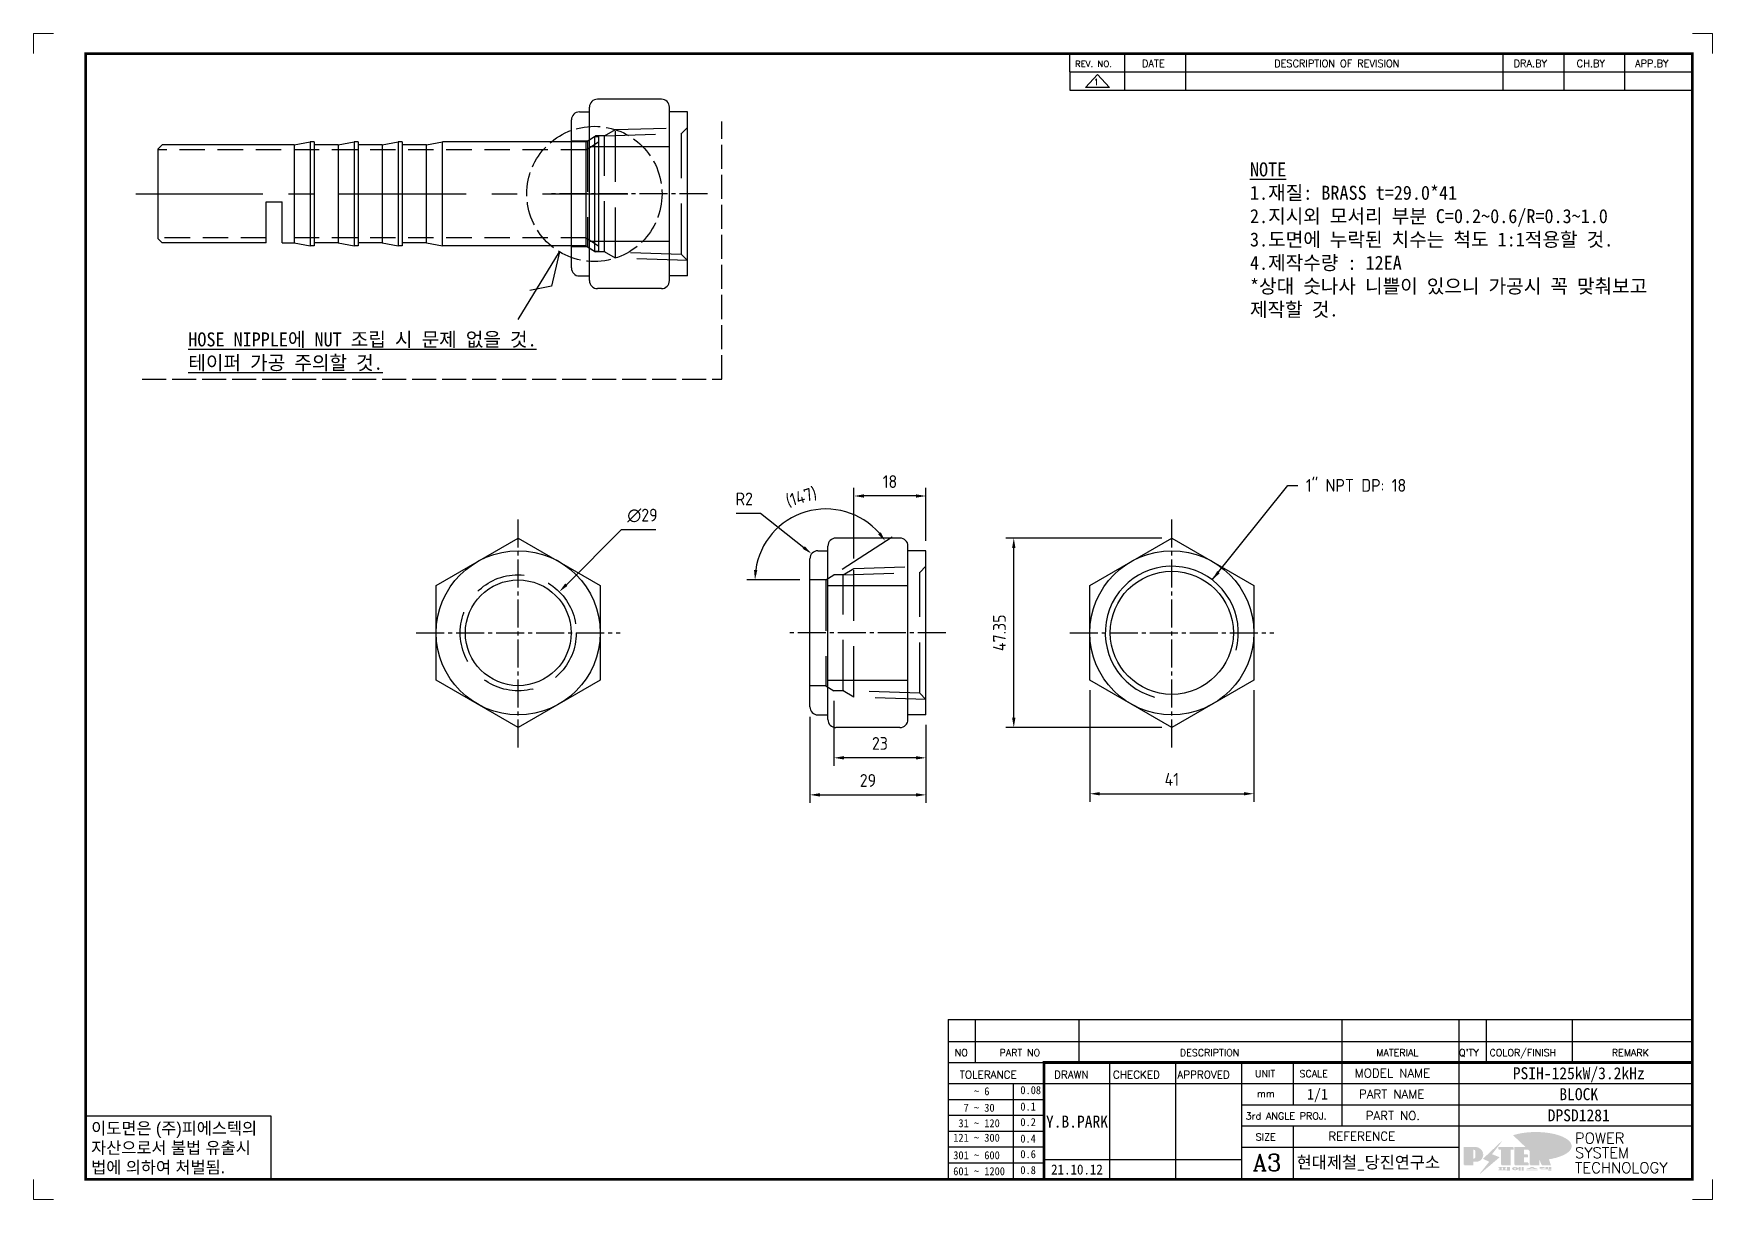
# Model space of a CAD drawing. Header units: millimetres. Extents: x 6089 to 10633, y -545 to 822.
# Drawn here: x 7434.3 to 7853.8, y -545.3 to -254 of the extents above; entities that cross this region are included whole.
import ezdxf
from ezdxf.enums import TextEntityAlignment as Align

# ---------------------------------------------------------------- set-up
doc = ezdxf.new("R2010")
doc.units = ezdxf.units.MM
for name, pattern in [('AM_ISO02W050', [7.5, 6, -1.5]), ('CENTER', [50.8, 31.75, -6.35, 6.35, -6.35]), ('CENTER1', [10, 7, -1, 1, -1]), ('HIDDEN', [9.525, 6.35, -3.175]), ('HIDDENX2', [19.05, 12.7, -6.35])]:
    doc.linetypes.add(name, pattern=pattern)
for name, color, linetype in [('FORMAT-1', 7, 'Continuous'), ('line', 3, 'Continuous'), ('THIN', 3, 'Continuous')]:
    doc.layers.add(name, color=color, linetype=linetype)
doc.styles.add('h1', font='')
doc.styles.add('HAN', font='')
doc.styles.add('RC', font='ROMANC.SHX')
doc.styles.add('ROMANT', font='romant')
doc.styles.add('RT', font='ROMANT.SHX', dxfattribs={"oblique": 15})
doc.styles.get("Standard").update_dxf_attribs({"font": 'ISOCP.SHX', "bigfont": 'WHGTXT.SHX'})
doc.styles.get('h1').set_extended_font_data('New Gulim')
doc.styles.get('HAN').set_extended_font_data('GulimChe')
doc.dimstyles.new('PS-1', dxfattribs={"dimtxt": 3.2, "dimasz": 2.5, "dimexe": 2, "dimexo": 2.5, "dimgap": 2, "dimtad": 1, "dimtoh": 1, "dimrnd": 0.05, "dimzin": 12, "dimdsep": 46, "dimtxsty": 'Standard', "dimcen": 0, "dimclrt": 2, "dimazin": 3, "dimtfac": 1, "dimtofl": 0, "dimtmove": 0, "dimatfit": 3, "dimfxl": 0, "dimtolj": 1, "dimtzin": 0, "dimarcsym": 0})

# ---------------------------------------------------------------- blocks, each defined once
blk = doc.blocks.new('re3')
at = {"color": 180}
for p, q in [((0, 0), (0, -4.55)), ((6.87, -0.64), (3.86, -3.91)), ((9.88, -3.91), (3.86, -3.91)), ((6.87, -0.64), (9.88, -3.91)), ((13.74, -4.55), (13.74, 0)), ((28.97, -4.55), (28.97, 0)), ((108.25, -4.55), (108.25, 0)), ((123.49, -4.55), (123.49, 0)), ((138.64, -4.55), (138.64, 0)), ((0, -4.55), (155.53, -4.55))]:
    blk.add_line(p, q, dxfattribs=at)
at = {"color": 2, "style": 'RC', "oblique": 15}
blk.add_attdef('REV.NO', text='', height=1.56, dxfattribs=at).set_placement((6.59, -2.56), align=Align.MIDDLE_CENTER)
blk.add_attdef('-1', text='', height=1.56, dxfattribs=at).set_placement((9.37, -1.66), align=Align.MIDDLE_LEFT)
at = {"color": 2, "style": 'HAN'}
for tag, p in [('REV.-DATE', (21.36, -2.28)), ('DRA.BY', (115.87, -2.28)), ('CH.BY', (131.07, -2.28)), ('APP.BY', (147.09, -2.28))]:
    blk.add_attdef(tag, text='', height=2.5, dxfattribs=at).set_placement(p, align=Align.MIDDLE_CENTER)
blk.add_attdef('DESCRIPTION-OF-REVISION', text='', height=2.5, dxfattribs=at).set_placement((31.61, -2.28), align=Align.MIDDLE_LEFT)
blk = doc.blocks.new('no3')
at = {"color": 180}
for p, q in [((0, 5.5), (0, 0)), ((0, 5.5), (186, 5.5)), ((6.79, 5.5), (6.79, 0)), ((32.74, 0.11), (32.74, 5.5)), ((98.4, 5.5), (98.4, 0)), ((127.61, 5.5), (127.61, 0)), ((134.43, 5.5), (134.43, 0)), ((155.98, 5.5), (155.98, 0))]:
    blk.add_line(p, q, dxfattribs=at)
at = {"color": 2, "style": 'HAN'}
for tag, p in [('PART-NO', (19.76, 2.75)), ('MATERIAL', (111.38, 2.75)), ("Q'TY", (131.02, 2.75)), ('COLOR/FINISH', (145.2, 2.75)), ('REMARK', (170.76, 2.75))]:
    blk.add_attdef(tag, text='', height=2.9, dxfattribs=at).set_placement(p, align=Align.MIDDLE_CENTER)
blk.add_attdef('DESCRIPTION', text='', height=2.9, dxfattribs=at).set_placement((34.51, 2.75), align=Align.MIDDLE_LEFT)
at = {"color": 2, "style": 'RT', "oblique": 15}
blk.add_attdef('NO', text='', height=1.74, dxfattribs=at).set_placement((3.38, 2.51), align=Align.MIDDLE_CENTER)
blk = doc.blocks.new('t3')
for p, q in [((0, 15.88), (46.25, 15.88)), ((0, 15.88), (0, 0)), ((46.25, 15.88), (46.25, 0)), ((0, 0), (46.25, 0))]:
    blk.add_line(p, q)
at = {"color": 1, "style": 'h1'}
for s, p in [('이도면은 (주)피에스텍의', (1.4, 11.29)), ('자산으로서 불법 유출시', (1.4, 6.41)), ('법에 의하여 처벌됨.', (1.4, 1.52))]:
    blk.add_text(s, height=3, dxfattribs=at).set_placement(p)
blk = doc.blocks.new('new LOGO')
at = {"layer": 'line'}
h = blk.add_hatch(color=1, dxfattribs=at)
h.paths.add_polyline_path([(41.5, 16.4), (54.3, 16.4, 1), (54.3, 82.9), (0, 82.9), (0, -0.1), (41.5, -0.1)])
h.paths.add_polyline_path([(41.5, 27.9), (41.5, 71.9), (43.6, 71.9, -0.414214), (54.6, 60.9), (54.6, 38.9, -0.414214), (43.6, 27.9)], flags=16)
h.paths.add_polyline_path([(214.7, 71.9), (227.5, 71.9), (227.5, 82.9), (159.7, 82.9), (159.7, 71.9), (172.5, 71.9), (172.5, -0.1), (214.7, -0.1)])
h.paths.add_polyline_path([(276, 37.4), (294.8, 37.4), (294.8, 49.1), (276, 49.1), (276, 71.9), (294.8, 71.9), (294.8, 82.9), (234.5, 82.9), (234.5, -0.1), (297, -0.1), (297, 10.9), (276, 10.9)])
h.paths.add_polyline_path([(347.2, 35.2), (359.7, -0.1), (400.5, -0.1), (379.6, 66.8), (399.7, 82.9), (380.6, 82.9), (347.2, 61.6), (347.2, 82.9), (305.5, 82.9), (305.5, -0.1), (347.2, -0.1)])
h = blk.add_hatch(color=250, dxfattribs=at)
h.paths.add_polyline_path([(44.5, 69.4), (46.6, 69.4, -0.129793), (52, 68, 0.221832), (43.6, 71.9), (41.5, 71.9), (41.5, 27.9), (43.6, 27.9, 0.02048), (44.5, 28)], flags=17)
h.paths.add_polyline_path([(44.5, 13.9), (57.3, 13.9, 0.72362), (77.1, 73.9, -0.679777), (54.3, 16.4), (41.5, 16.4), (41.5, -0.1), (3, -0.1), (3, -2.6), (44.5, -2.6)])
h.paths.add_polyline_path([(117.9, 14.2), (71.5, -44.4), (77.1, -39.6), (120.8, 15.6), (92, 28.9), (173.3, 106), (177.5, 111.4), (89.1, 27.6)])
h.paths.add_polyline_path([(162.7, 71.9), (162.7, 69.4), (172.5, 69.4), (172.5, 71.9)], flags=17)
h.paths.add_polyline_path([(217.7, 69.4), (230.5, 69.4), (230.5, 80.4), (227.5, 80.4), (227.5, 71.9), (214.7, 71.9), (214.7, -0.1), (175.5, -0.1), (175.5, -2.6), (217.7, -2.6)])
h.paths.add_polyline_path([(297.8, 46.6), (294.8, 46.6), (294.8, 37.4), (276, 37.4), (276, 10.9), (279, 10.9), (279, 34.9), (297.8, 34.9)])
h.paths.add_polyline_path([(300, 8.4), (297, 8.4), (297, -0.1), (237.5, -0.1), (237.5, -2.6), (300, -2.6)])
h.paths.add_polyline_path([(297.8, 80.4), (294.8, 80.4), (294.8, 71.9), (276, 71.9), (276, 49.1), (279, 49.1), (279, 69.4), (297.8, 69.4)])
h.paths.add_polyline_path([(350.2, 80.4), (347.2, 80.4), (347.2, 61.6), (350.2, 63.5)])
h.paths.add_polyline_path([(350.2, 26.7), (347.2, 35.2), (347.2, -0.1), (308.5, -0.1), (308.5, -2.6), (350.2, -2.6)])
h.paths.add_polyline_path([(402.7, 80.4), (396.5, 80.4), (379.6, 66.8), (400.5, -0.1), (361.8, -0.1), (362.7, -2.6), (403.5, -2.6), (382.6, 64.3)])
blk.add_hatch(color=5, dxfattribs=at).paths.add_polyline_path([(166.3, 35), (131, 49), (180.4, 112.7), (92, 28.9), (120.8, 15.6), (74.4, -43)])
h = blk.add_hatch(color=253, dxfattribs=at)
edge = h.paths.add_edge_path()
edge.add_ellipse((333.9, 86.4), major_axis=(-165.9, 0), ratio=0.39426, start_angle=111.51268, end_angle=334.46902)
edge.add_ellipse((314.1, 81.2), major_axis=(-153.7, 0), ratio=0.40699, start_angle=121.30662, end_angle=327.74369, ccw=False)
edge.add_line((394, 27.8), (394.7, 25.6))
h = blk.add_hatch(color=250, dxfattribs=at)
edge = h.paths.add_edge_path()
edge.add_ellipse((237.8, -17.6), major_axis=(-14.3, 0), ratio=0.526336, start_angle=192.2456, end_angle=269.07481)
edge.add_line((238.1, -10.1), (237.6, -10.1))
edge.add_ellipse((237.8, -17.6), major_axis=(-14.3, 0), ratio=0.526336, start_angle=270.92519, end_angle=449.07481)
edge.add_line((237.6, -25.1), (238.1, -25.1))
edge.add_ellipse((237.8, -17.6), major_axis=(-14.3, 0), ratio=0.526336, start_angle=450.92519, end_angle=527.7544)
edge.add_line((251.7, -19.2), (254.1, -19.2))
edge.add_line((254.1, -19.2), (254.1, -27.1))
edge.add_line((254.1, -27.1), (263.1, -27.1))
edge.add_line((263.1, -27.1), (263.1, -10.1))
edge.add_line((263.1, -10.1), (254.1, -10.1))
edge.add_line((254.1, -10.1), (254.1, -16))
edge.add_line((254.1, -16), (251.7, -16))
h.paths.add_polyline_path([(241, -16.4), (241, -18.7, -1), (234.4, -18.7), (234.4, -16.4, -1)], flags=16)
h.paths.add_polyline_path([(278.2, -10.1), (268.1, -10.1), (268.1, -27.1), (278.2, -27.1)])
h.paths.add_polyline_path([(310.3, -10.1), (310.3, -11.1, -0.157169), (289.3, -17.5), (294, -19.9, 0.128407), (316.3, -15.9, 0.128407), (338.6, -19.9), (343.3, -17.5, -0.157169), (322.2, -11.1), (322.2, -10.1)])
h.paths.add_polyline_path([(342.1, -25.1), (342.1, -22.3), (290.4, -22.3), (290.4, -25.1)])
h.paths.add_polyline_path([(352, -10.1), (352, -16.2, 0.414214), (354, -18.2), (378.7, -18.2), (378.7, -19.6), (390.2, -19.6), (390.2, -10.1), (378.7, -10.1), (378.7, -13.6), (374.7, -13.6), (374.7, -15.1), (378.7, -15.1), (378.7, -16.2), (364.7, -16.2), (364.7, -15.1), (371.2, -15.1), (371.2, -13.6), (364.7, -13.6), (364.7, -12.6), (374.7, -12.6), (374.7, -10.1)])
h.paths.add_polyline_path([(393.8, -10.1), (393.8, -19.6), (405, -19.6), (405, -10.1)])
h.paths.add_polyline_path([(405, -27.1), (405, -20.9), (356.8, -20.9), (356.8, -23), (391.8, -23), (391.8, -27.1)])
h.paths.add_polyline_path([(200.4, -10.1), (200.4, -22.3), (193.2, -22.3), (193.2, -12.6), (196.6, -12.6), (196.6, -10.1), (161, -10.1), (161, -12.6), (164.5, -12.6), (164.5, -22.3), (161, -22.3), (161, -25.1), (200.4, -25.1), (200.4, -27.1), (213.9, -27.1), (213.9, -10.1)])
h.paths.add_polyline_path([(182, -12.6), (175.6, -12.6), (175.6, -22.3), (182, -22.3)], flags=17)
blk = doc.blocks.new('format-3')
at = {"color": 3, "lineweight": 9}
for p, q in [((0, 286.3), (0, 291.3)), ((5, 291.3), (0, 291.3)), ((414.5, 291.3), (419.5, 291.3)), ((419.5, 286.3), (419.5, 291.3)), ((0, 5), (0, 0)), ((419.5, 5), (419.5, 0)), ((5, 0), (0, 0)), ((414.5, 0), (419.5, 0))]:
    blk.add_line(p, q, dxfattribs=at)
at = {"color": 180}
for p, q in [((258.97, 281.75), (258.97, 286.3)), ((272.71, 281.75), (272.71, 286.3)), ((287.94, 281.75), (287.94, 286.3)), ((367.22, 281.75), (367.22, 286.3)), ((382.45, 281.75), (382.45, 286.3)), ((397.61, 281.75), (397.61, 286.3)), ((258.97, 281.75), (414.5, 281.75)), ((228.5, 39.49), (228.5, 5)), ((228.5, 39.49), (414.5, 39.49)), ((235.29, 39.49), (235.29, 34.21)), ((261.24, 34.21), (261.24, 39.49)), ((326.9, 39.49), (326.9, 34.21)), ((356.11, 39.49), (356.11, 34.21)), ((362.93, 39.49), (362.93, 34.21)), ((384.48, 39.49), (384.48, 34.21)), ((228.5, 34.21), (252.48, 34.21)), ((268.96, 5), (268.96, 34.21)), ((285.45, 5), (285.45, 34.21)), ((301.94, 5), (301.94, 34.21)), ((314.72, 34.21), (314.72, 23.65)), ((326.9, 34.21), (326.9, 18.37)), ((356.11, 34.21), (356.11, 5)), ((228.5, 28.93), (252.48, 28.93)), ((244.89, 5.23), (244.89, 28.93)), ((252.48, 28.93), (414.5, 28.93)), ((228.5, 24.98), (252.48, 24.98)), ((228.5, 21.03), (252.48, 21.03)), ((301.94, 23.65), (414.5, 23.65)), ((228.5, 17.08), (252.48, 17.08)), ((301.94, 18.37), (414.5, 18.37)), ((314.72, 18.37), (314.72, 5)), ((228.5, 13.13), (252.48, 13.13)), ((301.94, 13.09), (356.11, 13.09)), ((228.5, 9.18), (252.48, 9.18)), ((252.48, 9.95), (301.94, 9.95))]:
    blk.add_line(p, q, dxfattribs=at)
at = {"const_width": 0.7}
blk.add_lwpolyline([(252.48, 5), (252.48, 34.21), (414.5, 34.21)], dxfattribs=at)
at = {"layer": 'FORMAT-1', "const_width": 0.7}
blk.add_lwpolyline([(13, 5), (13, 286.3), (414.5, 286.3), (414.5, 5)], close=True, dxfattribs=at)
blk.add_blockref('t3', (13, 5))
at = {"xscale": 0.05400000000000027, "yscale": 0.05400000000000027, "zscale": 0.05400000000000027}
blk.add_blockref('new LOGO', (357.35, 8.65), dxfattribs=at)
at = {"color": 2}
for s, height, style, p in [('REV. NO.', 1.56, 'RC', (260.23, 282.95)), ('DATE', 1.788, 'RC', (276.95, 282.94)), ('DESCRIPTION OF REVISION', 1.7875, 'RC', (309.98, 282.94)), ('DRA.BY', 1.788, 'RC', (369.83, 282.94)), ('CH.BY', 1.788, 'RC', (385.59, 282.94)), ('APP.BY', 1.788, 'RC', (400.18, 282.94)), ('COLOR/FINISH', 1.7424, 'RC', (363.8, 35.83)), ('NO', 1.742, 'RC', (230.16, 35.83)), ('PART NO', 1.742, 'RC', (241.36, 35.83)), ('DESCRIPTION', 1.7424, 'RC', (286.43, 35.83)), ('MATERIAL', 1.742, 'RC', (335.52, 35.83)), ("Q'TY", 1.742, 'RC', (356.17, 35.83)), ('REMARK', 1.742, 'RC', (394.37, 35.83)), (' TOLERANCE', 1.9, 'RC', (230.11, 30.22)), ('DRAWN', 1.9, 'RC', (255, 30.22)), ('CHECKED', 1.9, 'RC', (269.71, 30.22)), ('APPROVED', 1.9, 'RC', (285.8, 30.22)), ('UNIT', 1.742, 'RC', (305.19, 30.55)), ('SCALE', 1.742, 'RC', (316.32, 30.55)), ('MODEL NAME', 2.178, 'RC', (330.12, 30.46)), ('    ~ 6', 2, 'HAN', (229.8, 26.03)), ('0.08', 2, 'HAN', (246.57, 26.31)), ('mm', 1.742, 'RC', (305.67, 25.56)), ('PART NAME', 2.178, 'RC', (331.17, 25.24)), ('  7 ~ 30', 2, 'HAN', (229.8, 21.91)), ('0.1', 2, 'HAN', (246.57, 22.2)), ('3rd ANGLE PROJ.', 1.7424, 'RC', (302.87, 19.97)), ('PART NO.', 2.178, 'RC', (332.84, 19.85)), (' 31 ~ 120', 2, 'HAN', (229.8, 18.04)), ('0.2', 2, 'HAN', (246.57, 18.32)), ('REFERENCE', 2.178, 'RC', (323.52, 14.69)), ('121 ~ 300', 2, 'HAN', (229.8, 14.42)), ('0.4', 2, 'HAN', (246.57, 14.2)), ('SIZE', 1.742, 'RC', (305.39, 14.71)), ('301 ~ 600', 2, 'HAN', (229.8, 10.04)), ('0.6', 2, 'HAN', (246.57, 10.32)), ('601 ~ 1200', 2, 'HAN', (229.8, 6.05)), ('0.8', 2, 'HAN', (246.57, 6.33))]:
    blk.add_text(s, height=height, dxfattribs=dict(at, style=style)).set_placement(p)
at = {"style": 'ROMANT'}
for s, p in [('POWER', (385.15, 13.96)), ('SYSTEM', (385.15, 10.31)), ('TECHNOLOGY', (385.15, 6.56))]:
    blk.add_text(s, height=2.7, dxfattribs=at).set_placement(p)
at = {"color": 2, "lineweight": 25, "style": 'RC'}
blk.add_text('A3', height=4.182, dxfattribs=at).set_placement((304.61, 7.14))
at = {"style": 'HAN'}
for tag, height, p in [('MODEL-NAME', 3, (386.1, 31.53)), ('SCALE', 2.7, (320.81, 26.29)), ('PART-NAME', 3, (386.1, 26.29)), ('CH-BY', 3, (277.21, 19.44)), ('PART-NO', 3, (386.1, 21.01)), ('DRA-BY', 3, (260.72, 19.44)), ('APP-BY', 3, (293.7, 19.44)), ('DRA-DATE', 2.5, (260.72, 7.47)), ('CH-DATE', 2.5, (277.21, 7.47)), ('APP-DATE', 2.5, (293.7, 7.47)), ('관련업체', 3, (333.52, 9.26))]:
    blk.add_attdef(tag, text='', height=height, dxfattribs=at).set_placement(p, align=Align.MIDDLE_CENTER)
blk = doc.blocks.new('*D334')
at = {"color": 0, "linetype": 'ByBlock', "lineweight": -2}
for p, q in [((7581.12, -377.98), (7567.43, -391.66)), ((7589.75, -377.98), (7581.12, -377.98))]:
    blk.add_line(p, q, dxfattribs=at)
at = {"color": 0}
blk.add_solid([(7567.14, -391.37), (7567.72, -391.96), (7565.66, -393.43)], dxfattribs=at)
at = {"layer": 'DEFPOINTS', "color": 0}
for p in [(7565.66, -393.43), (7545.15, -413.94)]:
    blk.add_point(p, dxfattribs=at)
at = {"color": 2, "insert": (7586.44, -374.38), "char_height": 3.2, "attachment_point": 5}
blk.add_mtext('\\A1;∅29', dxfattribs=at)
blk = doc.blocks.new('*D335')
at = {"color": 0, "linetype": 'ByBlock', "lineweight": -2}
for p, q in [((7636.37, -387.82), (7648.83, -379.72)), ((7625.79, -390.47), (7612.56, -390.47))]:
    blk.add_line(p, q, dxfattribs=at)
blk.add_arc((7632.29, -390.47), 17.73, 41.1107, 171.9132, dxfattribs=at)
at = {"color": 0}
for points in [[(7645.98, -378.57), (7645.31, -379.07), (7647.15, -380.81)], [(7615.15, -388.01), (7614.32, -387.95), (7614.56, -390.47)]]:
    blk.add_solid(points, dxfattribs=at)
at = {"layer": 'DEFPOINTS', "color": 0}
for p in [(7634.75, -372.92), (7634.27, -389.18), (7628.29, -390.47), (7632.29, -390.47), (7632.29, -390.47)]:
    blk.add_point(p, dxfattribs=at)
at = {"color": 2, "insert": (7626.18, -369.87), "char_height": 3.2, "attachment_point": 5, "rotation": 16.5119}
blk.add_mtext('\\A1;(147)', dxfattribs=at)
blk = doc.blocks.new('*D336')
at = {"color": 0, "linetype": 'ByBlock', "lineweight": -2}
for p, q in [((7698.22, -418.02), (7698.22, -445.9)), ((7739.22, -418.02), (7739.22, -445.9)), ((7700.72, -443.9), (7736.72, -443.9))]:
    blk.add_line(p, q, dxfattribs=at)
at = {"color": 0}
for points in [[(7700.72, -443.48), (7700.72, -444.31), (7698.22, -443.9)], [(7736.72, -443.48), (7736.72, -444.31), (7739.22, -443.9)]]:
    blk.add_solid(points, dxfattribs=at)
at = {"layer": 'DEFPOINTS', "color": 0}
for p in [(7698.22, -415.52), (7739.22, -415.52), (7739.22, -443.9)]:
    blk.add_point(p, dxfattribs=at)
at = {"color": 2, "insert": (7718.72, -440.3), "char_height": 3.2, "attachment_point": 5}
blk.add_mtext('\\A1;41', dxfattribs=at)
blk = doc.blocks.new('*D337')
at = {"color": 0, "linetype": 'ByBlock', "lineweight": -2}
for p, q in [((7716.22, -380.01), (7677.23, -380.01)), ((7679.23, -424.86), (7679.23, -382.51)), ((7716.22, -427.36), (7677.23, -427.36))]:
    blk.add_line(p, q, dxfattribs=at)
at = {"color": 0}
for points in [[(7678.81, -382.51), (7679.65, -382.51), (7679.23, -380.01)], [(7678.81, -424.86), (7679.65, -424.86), (7679.23, -427.36)]]:
    blk.add_solid(points, dxfattribs=at)
at = {"layer": 'DEFPOINTS', "color": 0}
for p in [(7679.23, -380.01), (7718.72, -380.01), (7718.72, -427.36)]:
    blk.add_point(p, dxfattribs=at)
at = {"color": 2, "insert": (7675.63, -403.68), "char_height": 3.2, "attachment_point": 5, "rotation": 90}
blk.add_mtext('\\A1;47.35', dxfattribs=at)
blk = doc.blocks.new('*D338')
at = {"color": 0, "linetype": 'ByBlock', "lineweight": -2}
for p, q in [((7634.27, -420.68), (7634.27, -436.92)), ((7657.29, -426.68), (7657.29, -436.92)), ((7654.79, -434.92), (7636.77, -434.92))]:
    blk.add_line(p, q, dxfattribs=at)
at = {"color": 0}
for points in [[(7636.77, -434.5), (7636.77, -435.34), (7634.27, -434.92)], [(7654.79, -434.5), (7654.79, -435.34), (7657.29, -434.92)]]:
    blk.add_solid(points, dxfattribs=at)
at = {"layer": 'DEFPOINTS', "color": 0}
for p in [(7634.27, -418.18), (7657.29, -424.18), (7634.27, -434.92)]:
    blk.add_point(p, dxfattribs=at)
at = {"color": 2, "insert": (7645.78, -431.32), "char_height": 3.2, "attachment_point": 5}
blk.add_mtext('\\A1;23', dxfattribs=at)
blk = doc.blocks.new('*D339')
at = {"color": 0, "linetype": 'ByBlock', "lineweight": -2}
for p, q in [((7628.29, -424.68), (7628.29, -446.18)), ((7657.29, -426.68), (7657.29, -446.18)), ((7630.79, -444.18), (7654.79, -444.18))]:
    blk.add_line(p, q, dxfattribs=at)
at = {"color": 0}
for points in [[(7630.79, -443.76), (7630.79, -444.6), (7628.29, -444.18)], [(7654.79, -443.76), (7654.79, -444.6), (7657.29, -444.18)]]:
    blk.add_solid(points, dxfattribs=at)
at = {"layer": 'DEFPOINTS', "color": 0}
for p in [(7628.29, -422.18), (7657.29, -424.18), (7657.29, -444.18)]:
    blk.add_point(p, dxfattribs=at)
at = {"color": 2, "insert": (7642.79, -440.58), "char_height": 3.2, "attachment_point": 5}
blk.add_mtext('\\A1;29', dxfattribs=at)
blk = doc.blocks.new('*D340')
at = {"color": 0, "linetype": 'ByBlock', "lineweight": -2}
for p, q in [((7639.29, -385.12), (7639.29, -367.5)), ((7657.29, -380.68), (7657.29, -367.5)), ((7654.79, -369.5), (7641.79, -369.5))]:
    blk.add_line(p, q, dxfattribs=at)
at = {"color": 0}
for points in [[(7641.79, -369.08), (7641.79, -369.92), (7639.29, -369.5)], [(7654.79, -369.08), (7654.79, -369.92), (7657.29, -369.5)]]:
    blk.add_solid(points, dxfattribs=at)
at = {"layer": 'DEFPOINTS', "color": 0}
for p in [(7639.29, -369.5), (7657.29, -383.18), (7639.29, -387.62)]:
    blk.add_point(p, dxfattribs=at)
at = {"color": 2, "insert": (7648.29, -365.9), "char_height": 3.2, "attachment_point": 5}
blk.add_mtext('\\A1;18', dxfattribs=at)
blk = doc.blocks.new('*D341')
at = {"color": 0, "linetype": 'ByBlock', "lineweight": -2}
for p, q in [((7609.87, -373.83), (7615.9, -373.83)), ((7615.9, -373.83), (7626.75, -382.4))]:
    blk.add_line(p, q, dxfattribs=at)
at = {"color": 0}
blk.add_solid([(7627.01, -382.07), (7626.5, -382.72), (7628.72, -383.94)], dxfattribs=at)
at = {"layer": 'DEFPOINTS', "color": 0}
for p in [(7628.72, -383.94), (7630.29, -385.18)]:
    blk.add_point(p, dxfattribs=at)
at = {"color": 2, "insert": (7611.88, -370.23), "char_height": 3.2, "attachment_point": 5}
blk.add_mtext('\\A1;R2', dxfattribs=at)
blk = doc.blocks.new('A$C2CBF475D')
at = {"color": 6}
for p, q in [((-77, 12.25), (-73, 13)), ((-73, 13), (-73, -13)), ((-72, 13), (-73, 13)), ((-72, 13), (-72, -13)), ((-66, 12.25), (-62, 13)), ((-62, 13), (-62, -13)), ((-61, 13), (-62, 13)), ((-61, 13), (-61, -13)), ((-55, 12.25), (-51, 13)), ((-51, 13), (-51, -13)), ((-50, 13), (-51, 13)), ((-50, 13), (-50, -13)), ((-44, 12.25), (-40, 13)), ((-40, -13), (-40, 13)), ((-4.08, 13), (-40, 13)), ((-4.08, 12.99), (-2, 14.34)), ((-4.08, -13), (-4.08, 13)), ((-2, 14.34), (-2, -14.34)), ((-2, 14.34), (-1, 14.34)), ((-1, 14.34), (-1, -14.34)), ((-111, 11.25), (-110, 12.25)), ((-111, -11.25), (-111, 11.25)), ((-77, 12.25), (-110, 12.25)), ((-77, 12.25), (-77, -12.25)), ((-66, 12.25), (-72, 12.25)), ((-66, 12.25), (-66, -12.25)), ((-55, 12.25), (-61, 12.25)), ((-55, 12.25), (-55, -12.25)), ((-44, 12.25), (-50, 12.25)), ((-44, -12.25), (-44, 12.25)), ((-84, -2), (-80, -2)), ((-84, -12.25), (-84, -2)), ((-80, -12.25), (-80, -2)), ((-110, -12.25), (-111, -11.25)), ((-84, -12.25), (-110, -12.25)), ((-80, -12.25), (-77, -12.25)), ((-77, -12.25), (-73, -13)), ((-66, -12.25), (-72, -12.25)), ((-66, -12.25), (-62, -13)), ((-55, -12.25), (-61, -12.25)), ((-55, -12.25), (-51, -13)), ((-44, -12.25), (-50, -12.25)), ((-44, -12.25), (-40, -13)), ((-72, -13), (-73, -13)), ((-61, -13), (-62, -13)), ((-50, -13), (-51, -13)), ((-4.08, -13), (-40, -13)), ((-4.08, -12.99), (-2, -14.34)), ((-2, -14.34), (-1, -14.34))]:
    blk.add_line(p, q, dxfattribs=at)
at = {"color": 2, "linetype": 'HIDDEN'}
for p, q in [((-4.08, 11), (-1, 13)), ((-4.08, 11), (-111, 11)), ((-84, -11), (-111, -11)), ((-4.08, -11), (-77, -11)), ((-4.08, -11), (-1, -13))]:
    blk.add_line(p, q, dxfattribs=at)
at = {"color": 1, "linetype": 'CENTER'}
blk.add_line((-116.57, 0), (6.31, 0), dxfattribs=at)
blk = doc.blocks.new('A$C706B1240')
at = {"color": 230}
for p, q in [((0, -21.67), (0, 21.67)), ((18, 23.67), (2, 23.67)), ((20, -21.67), (20, 21.67)), ((-4.5, -18.5), (-4.5, 18.5)), ((-2.5, 20.5), (0, 20.5)), ((24.5, 20.5), (20, 20.5)), ((24.5, -20.5), (24.5, 20.5)), ((0, 11.84), (20, 11.84)), ((0, -11.84), (20, -11.84)), ((-2.5, -20.5), (0, -20.5)), ((24.5, -20.5), (20, -20.5)), ((18, -23.67), (2, -23.67))]:
    blk.add_line(p, q, dxfattribs=at)
at = {"color": 2, "linetype": 'HIDDENX2'}
for p, q in [((-0.5, 13.21), (-4.5, 13.21)), ((-0.5, 13.21), (1.49, 14.5)), ((-0.5, 13.21), (-0.5, -13.21)), ((3.8, 14.5), (1.49, 14.5)), ((6.5, -16.06), (6.5, 16.06)), ((-0.5, -13.21), (-4.5, -13.21)), ((-0.5, -13.21), (1.49, -14.5)), ((3.8, -14.5), (1.49, -14.5))]:
    blk.add_line(p, q, dxfattribs=at)
at = {"color": 1, "linetype": 'CENTER1'}
blk.add_line((29.5, 0), (-9.5, 0), dxfattribs=at)
at = {"color": 2, "linetype": 'HIDDENX2'}
for points in [[(3.8, 14.5), (6.5, 16.06), (24.5, 16.62)], [(22.98, -15.1), (3.8, -14.5), (3.8, 14.5), (22.98, 15.1)], [(24.5, -16.62), (22.98, -15.1), (22.98, 15.1), (24.5, 16.62)], [(24.5, -16.62), (6.5, -16.06), (3.8, -14.5)]]:
    blk.add_lwpolyline(points, dxfattribs=at)
at = {"color": 230}
for centre, start, end in [((2, 21.67), 90, 180), ((18, 21.67), 360, 90), ((-2.5, 18.5), 90, 180), ((-2.5, -18.5), 180, 270), ((2, -21.67), 180, 270), ((18, -21.67), 270, 0)]:
    blk.add_arc(centre, 2, start, end, dxfattribs=at)

msp = doc.modelspace()

# ---------------------------------------------------------------- linework, layer by layer
at = {"color": 1, "linetype": 'CENTER1'}
for p, q in [((7555.408, -432.355), (7555.408, -375.012)), ((7718.716, -432.355), (7718.716, -375.012)), ((7529.908, -403.684), (7580.908, -403.684)), ((7662.291, -403.684), (7623.286, -403.684)), ((7693.216, -403.684), (7744.216, -403.684))]:
    msp.add_line(p, q, dxfattribs=at)
at = {"color": 230}
for p, q in [((7650.791, -380.012), (7634.786, -380.012)), ((7628.286, -422.184), (7628.286, -385.184)), ((7630.286, -383.184), (7632.786, -383.184)), ((7632.786, -425.355), (7632.786, -382.012)), ((7652.791, -425.355), (7652.791, -382.012)), ((7657.291, -383.184), (7652.791, -383.184)), ((7657.291, -424.184), (7657.291, -383.184)), ((7632.786, -391.848), (7652.791, -391.848)), ((7632.786, -415.519), (7652.791, -415.519)), ((7630.286, -424.184), (7632.786, -424.184)), ((7650.791, -427.355), (7634.786, -427.355)), ((7657.291, -424.184), (7652.791, -424.184))]:
    msp.add_line(p, q, dxfattribs=at)
at = {"color": 2, "linetype": 'HIDDENX2'}
for p, q in [((7632.286, -390.474), (7634.271, -389.184)), ((7636.585, -389.184), (7634.271, -389.184)), ((7639.291, -419.746), (7639.291, -387.622)), ((7632.286, -390.474), (7628.286, -390.474)), ((7632.286, -390.474), (7632.286, -416.893)), ((7632.286, -416.893), (7628.286, -416.893)), ((7632.286, -416.893), (7634.271, -418.184)), ((7636.585, -418.184), (7634.271, -418.184))]:
    msp.add_line(p, q, dxfattribs=at)
at = {"color": 6, "linetype": 'AM_ISO02W050'}
msp.add_lwpolyline([(7461.394, -340.277), (7606.261, -340.277), (7606.261, -275.936)], dxfattribs=at)
at = {"color": 2}
msp.add_lwpolyline([(7555.378, -325.425), (7565.678, -308.459), (7563.758, -317.051), (7558.304, -318.175)], dxfattribs=at)
at = {"color": 230}
for points in [[(7575.908, -391.848), (7575.908, -415.519), (7555.408, -427.355), (7534.908, -415.519), (7534.908, -391.848), (7555.408, -380.012), (7575.908, -391.848)], [(7739.216, -391.848), (7739.216, -415.519), (7718.716, -427.355), (7698.216, -415.519), (7698.216, -391.848), (7718.716, -380.012), (7739.216, -391.848)]]:
    msp.add_lwpolyline(points, dxfattribs=at)
at = {"color": 2, "linetype": 'HIDDENX2'}
for points in [[(7636.583, -389.185), (7639.291, -387.622), (7657.291, -387.059)], [(7655.764, -418.782), (7636.583, -418.182), (7636.583, -389.185), (7655.764, -388.585)], [(7657.291, -420.308), (7655.764, -418.782), (7655.764, -388.585), (7657.291, -387.059)], [(7657.291, -420.308), (7639.291, -419.746), (7636.583, -418.182)]]:
    msp.add_lwpolyline(points, dxfattribs=at)
at = {"color": 6, "linetype": 'AM_ISO02W050'}
msp.add_circle((7574.442, -294.023), 16.887, dxfattribs=at)
at = {"color": 230}
for centre, radius in [((7555.408, -403.684), 20.5), ((7718.716, -403.684), 20.5), ((7555.408, -403.684), 13.21)]:
    msp.add_circle(centre, radius, dxfattribs=at)
at = {"color": 2, "linetype": 'HIDDENX2'}
msp.add_circle((7555.408, -403.684), 14.5, dxfattribs=at)
msp.add_circle((7718.716, -403.684), 15.375)
at = {"color": 230}
for centre, start, end in [((7634.786, -382.012), 90, 180), ((7650.791, -382.012), 360, 90), ((7630.286, -385.184), 90, 180), ((7630.286, -422.184), 180, 270), ((7634.786, -425.355), 180, 270), ((7650.791, -425.355), 270, 0)]:
    msp.add_arc(centre, 2, start, end, dxfattribs=at)
at = {"layer": 'THIN'}
msp.add_arc((7718.716, -403.684), 16.625, 345, 255, dxfattribs=at)

# ---------------------------------------------------------------- block references
ref = msp.add_blockref('format-3', (7434.302, -545.26))
ref.add_attrib('DRA-DATE', '21.10.12', dxfattribs={"height": 2.5, "style": 'HAN'}).set_placement((7695.022, -537.785), align=Align.MIDDLE_CENTER)
ref.add_attrib('DRA-BY', 'Y.B.PARK', dxfattribs={"height": 3, "style": 'HAN'}).set_placement((7695.022, -525.818), align=Align.MIDDLE_CENTER)
ref.add_attrib('MODEL-NAME', 'PSIH-125kW/3.2kHz', dxfattribs={"lineweight": 35, "height": 3, "style": 'HAN'}).set_placement((7820.397, -513.735), align=Align.MIDDLE_CENTER)
ref.add_attrib('PART-NAME', 'BLOCK', dxfattribs={"lineweight": 35, "height": 3, "style": 'HAN'}).set_placement((7820.397, -518.966), align=Align.MIDDLE_CENTER)
ref.add_attrib('PART-NO', 'DPSD1281', dxfattribs={"lineweight": 35, "height": 3, "style": 'HAN'}).set_placement((7820.397, -524.246), align=Align.MIDDLE_CENTER)
ref.add_attrib('SCALE', '1/1', dxfattribs={"height": 2.7, "style": 'HAN'}).set_placement((7755.11, -518.966), align=Align.MIDDLE_CENTER)
ref.add_attrib('관련업체', '현대제철_당진연구소', dxfattribs={"height": 3, "style": 'HAN'}).set_placement((7767.825, -535.998), align=Align.MIDDLE_CENTER)
ref = msp.add_blockref('re3', (7693.267, -263.51))
ref.add_attrib('REV.NO', '1', dxfattribs={"color": 2, "height": 1.56, "style": 'RC'}).set_placement((7699.856, -266.068), align=Align.MIDDLE_CENTER)
for name, p in [('A$C706B1240', (7573.2, -294.023)), ('A$C2CBF475D', (7576.442, -294.023)), ('no3', (7662.802, -505.766))]:
    msp.add_blockref(name, p)

# ---------------------------------------------------------------- texts
at = {"color": 2, "char_height": 3.5, "attachment_point": 1, "style": 'HAN'}
for s, insert in [('{\\LNOTE\\P}1.재질: BRASS t=29.0*41\\P2.지시외 모서리 부분 C=0.2~0.6/R=0.3~1.0\\P3.도면에 누락된 치수는 척도 1:1적용할 것.\\P{\\C1;4.제작수량 : 12EA\\P*상대 숫나사 니쁠이 있으니 가공시 꼭 맞춰보고 제작할 것.}', (7738.25, -286.152)), ('{\\LHOSE NIPPLE에 NUT 조립 시 문제 없을 것.\\P테이퍼 가공 주의할 것.}', (7472.97, -328.623))]:
    msp.add_mtext_dynamic_manual_height_columns(s, width=99.15487, gutter_width=769.295, heights=[0], dxfattribs=dict(at, insert=insert))
at = {"color": 2, "insert": (7752.214, -365.248), "char_height": 3.2, "attachment_point": 1}
msp.add_mtext('1" NPT DP: 18', dxfattribs=at)

# ---------------------------------------------------------------- dimensions: what is measured, and where the dimension line sits
for base, p1, p2, picture, middle in [((7639.291, -369.502), (7657.291, -383.184), (7639.291, -387.622), '*D340', (7648.291, -365.902)), ((7634.271, -434.921), (7657.291, -424.184), (7634.271, -418.184), '*D338', (7645.781, -431.321)), ((7739.216, -443.896), (7698.216, -415.519), (7739.216, -415.519), '*D336', (7718.716, -440.296)), ((7657.2906, -444.1784), (7628.2864, -422.1837), (7657.2906, -424.1837), '*D339', (7642.7885, -440.578))]:
    dim = msp.add_linear_dim(base=base, p1=p1, p2=p2, dimstyle='PS-1', override={"dimarcsym": 1})
    dim.commit()
    dim.dimension.update_dxf_attribs({"geometry": picture, "text_midpoint": middle})
dim = msp.add_radius_dim(center=(7630.286, -385.184), mpoint=(7628.716, -383.945), dimstyle='PS-1', override={"dimarcsym": 1})
dim.commit()
dim.dimension.update_dxf_attribs({"geometry": '*D341', "text_midpoint": (7611.882, -373.831), "dimtype": 164})
dim = msp.add_angular_dim_2l(base=(7634.749, -372.918), line1=((7632.286, -390.474), (7628.286, -390.474)), line2=((7632.286, -390.474), (7634.271, -389.184)), text='(147)', dimstyle='PS-1', override={"dimarcsym": 1})
dim.commit()
dim.dimension.update_dxf_attribs({"geometry": '*D335', "text_midpoint": (7626.179, -369.873)})
dim = msp.add_diameter_dim_2p(p1=(7545.154, -413.936), p2=(7565.662, -393.432), dimstyle='PS-1', override={"dimarcsym": 1})
dim.commit()
dim.dimension.update_dxf_attribs({"geometry": '*D334', "text_midpoint": (7586.435, -377.975), "dimtype": 163})
dim = msp.add_linear_dim(base=(7679.231, -380.012), p1=(7718.716, -427.355), p2=(7718.716, -380.012), angle=90, dimstyle='PS-1', override={"dimarcsym": 1})
dim.commit()
dim.dimension.update_dxf_attribs({"geometry": '*D337', "text_midpoint": (7675.631, -403.684)})

# ---------------------------------------------------------------- leaders
at = {"annotation_type": 0, "has_hookline": 1, "hookline_direction": 0, "text_width": 26.36}
msp.add_leader([(7728.812, -390.476), (7747.714, -366.848), (7750.214, -366.848)], dimstyle='PS-1', override={"dimgap": 2, "dimtad": 0, "dimarcsym": 1}, dxfattribs=at)

doc.saveas('drawing.dxf')
